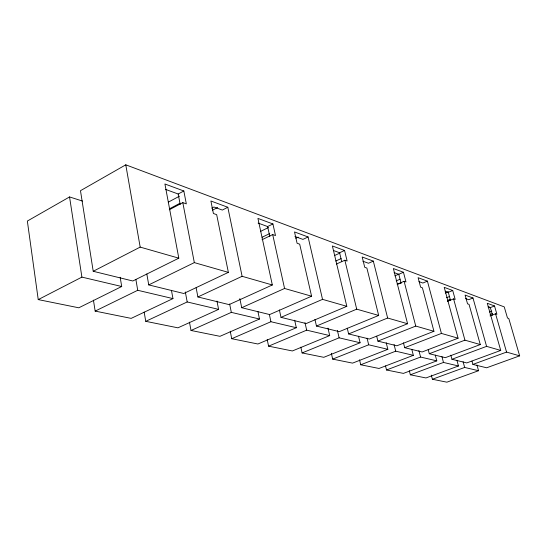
<?xml version="1.0" encoding="UTF-8"?>
<svg xmlns="http://www.w3.org/2000/svg" width="547" height="547" viewBox="0 0 547 547"><rect width="100%" height="100%" fill="white"/><g stroke="black" fill="none" stroke-linecap="round" stroke-linejoin="round"><path stroke-width="0.82" d="M82.494 201.064L69.551 196.941L27.35 221.05L38.235 299.599L78.795 307.797L121.707 286.505L120.162 277.254M471.986 361.136L472.888 364.418L486.632 367.789L519.65 355.844L508.785 318.498L507.493 318.039L504.252 306.894L125.776 164.818L80.477 190.698L93.216 271.285L132.805 280.994L178.807 258.17L164.92 183.99L183.833 190.985L186.322 203.867L182.807 202.622L169.262 209.781M165.543 189.399L178.192 194.007L183.833 190.985M168.271 202.164L179.484 196.182M169.508 208.783L180.011 203.224M211.675 208.168L213.932 207.005L222.328 210.062L227.812 207.258L242.102 276.303L272.331 284.966L257.924 218.403L272.919 223.955L275.49 235.566L272.693 234.567L262.047 239.716M38.235 299.599L81.9 277.11L121.707 286.505M93.216 271.285L140.182 247.1L178.807 258.17M212.455 210.192L217.679 207.504M258.116 223.087L267.62 226.547L272.919 223.955M93.434 300.132L95.157 311.099L137.728 290.286L172.961 298.6L171.443 290.313M146.822 273.979L148.743 284.905L194.329 262.615L228.373 272.372L216.674 214.656L213.412 213.501L210.889 200.995L227.812 207.258M260.796 231.272L268.447 227.538M262.095 237.254L269.76 233.542M295.886 238.239L298.183 237.145M172.961 298.6L131.171 318.381L95.157 311.099M228.373 272.372L183.751 293.493L148.743 284.905M336.371 264.057L344.863 260.235L347.126 261.042L344.562 250.478L332.385 245.972L346.819 306.32L322.525 299.359L308.084 236.96L302.935 239.395L294.915 236.475M144.155 312.091L145.748 321.328L187.197 301.958L218.595 309.37L216.947 301.028M196.127 287.729L197.891 296.959L242.102 276.303M333.465 250.519L339.584 252.748L344.562 250.478M334.443 255.572L339.831 253.117M218.595 309.37L177.939 327.831L145.748 321.328M272.331 284.966L229.077 304.611L197.891 296.959M335.749 261.028L341.15 258.594M189.453 322.121L191.012 330.47L231.326 312.371L259.49 319.017L257.91 311.503M239.853 298.607L241.712 307.708L284.563 288.467L311.578 296.207L299.688 244.167L297.083 243.237L294.505 231.942L308.084 236.96M397.149 284.242L404.103 281.295L405.983 281.958L403.46 272.269L393.368 268.536L407.583 323.735L387.638 318.019L373.321 261.117L368.48 263.257L362.934 261.24M259.49 319.017L219.962 336.323L191.012 330.47M311.578 296.207L269.657 314.559L241.712 307.708M230.239 331.236L231.73 338.709L270.915 321.725L296.324 327.721L294.662 320.227M279.387 309.917L281.001 317.356L322.525 299.359M394.886 275.852L398.777 274.184M394.093 272.577L398.77 274.279L403.46 272.269M396.178 280.871L400.076 279.209M398.38 284.05L401.484 282.737M296.324 327.721L257.904 344.001L231.73 338.709M346.819 306.32L306.197 323.537L281.001 317.356M267.189 339.543L268.584 346.162L306.676 330.162L329.704 335.598L327.981 328.132M314.949 319.421L316.46 326.053L356.712 309.158L378.674 315.448L366.88 268.064L364.74 267.305L362.182 257.001L373.321 261.117M447.378 301.397L453.593 298.881L455.179 299.448L452.718 290.498L444.219 287.353L458.092 338.203L441.415 333.424L427.412 281.131L422.858 283.045L418.961 281.623M329.704 335.598L292.365 350.962L268.584 346.162M378.674 315.448L339.29 331.653L316.46 326.053M445.285 293.055L448.376 291.79M445.196 291.168L448.301 292.303L452.718 290.498M300.816 347.16L302.094 352.931L339.119 337.82L360.09 342.764L358.511 336.2M347.236 328.138L348.617 333.943L387.638 318.019M446.55 297.698L449.648 296.433M447.59 300.508L449.921 299.571M447.706 300.624L450.078 299.66M360.09 342.764L323.79 357.314L302.094 352.931M407.583 323.735L369.396 339.037L348.617 333.943M490.05 315.934L495.561 313.8L496.915 314.279L494.522 305.964L487.274 303.284L500.731 350.422L486.584 346.367L472.977 297.992L468.676 299.715L465.531 298.573M331.338 353.28L332.685 359.112L368.678 344.795L387.857 349.321L386.223 342.75M376.698 336.22L377.902 341.123L415.747 326.074L433.949 331.291L422.4 287.797L420.622 287.161L418.113 277.691L427.412 281.131M488.204 307.708L489.791 307.086M488.163 306.805L490.351 307.605L494.522 305.964M387.857 349.321L352.562 363.126L332.685 359.112M433.949 331.291L396.896 345.786L377.902 341.123M489.435 312.022L491.821 311.093M359.536 359.796L360.726 364.774L395.727 351.174L413.341 355.331L411.864 349.595M403.44 342.778L404.691 347.694L441.415 333.424M490.112 314.607L492.478 313.691M413.341 355.331L379.003 368.466L360.726 364.774M458.092 338.203L422.12 351.967L404.691 347.694M385.519 365.909L386.524 369.991L420.575 357.041L436.8 360.863L435.275 355.106M428.219 349.656L429.286 353.724L464.936 340.166L480.273 344.562L469.046 304.371L467.541 303.838L465.094 295.079L472.977 297.992M436.8 360.863L403.392 373.396L386.524 369.991M480.273 344.562L445.34 357.663L429.286 353.724M409.3 370.702L410.339 374.798L443.48 362.442L458.468 365.977L456.93 360.282M450.844 355.181L451.945 359.283L486.584 346.367M458.468 365.977L425.949 377.956L410.339 374.798M500.731 350.422L466.776 362.921L451.945 359.283M431.309 375.126L432.39 379.256L464.656 367.44L478.55 370.716L476.97 364.999M472.888 364.418L506.556 352.09L519.65 355.844M478.55 370.716L446.878 382.182L432.39 379.256M495.561 313.8L506.556 352.09M490.351 307.605L492.512 315.147M453.593 298.881L464.936 340.166M448.301 292.303L450.523 300.419M463.09 361.704L464.656 367.44M441.949 356.699L443.48 362.442M404.103 281.295L415.747 326.074M418.893 350.545L420.575 357.041M398.77 274.279L401.067 283.148M394.066 344.548L395.727 351.174M367.064 338.162L368.678 344.795M344.863 260.235L356.712 309.158M339.584 252.748L341.731 261.664M337.39 330.436L339.119 337.82M305.007 322.73L306.676 330.162M272.693 234.567L284.563 288.467M267.62 226.547L269.794 236.475M269.336 314.299L270.915 321.725M229.644 304.009L231.326 312.371M182.807 202.622L194.329 262.615M178.192 194.007L180.189 204.448M185.324 291.968L187.197 301.958M125.776 164.818L140.182 247.1M135.868 279.414L137.728 290.286M69.551 196.941L81.9 277.11"/></g></svg>
